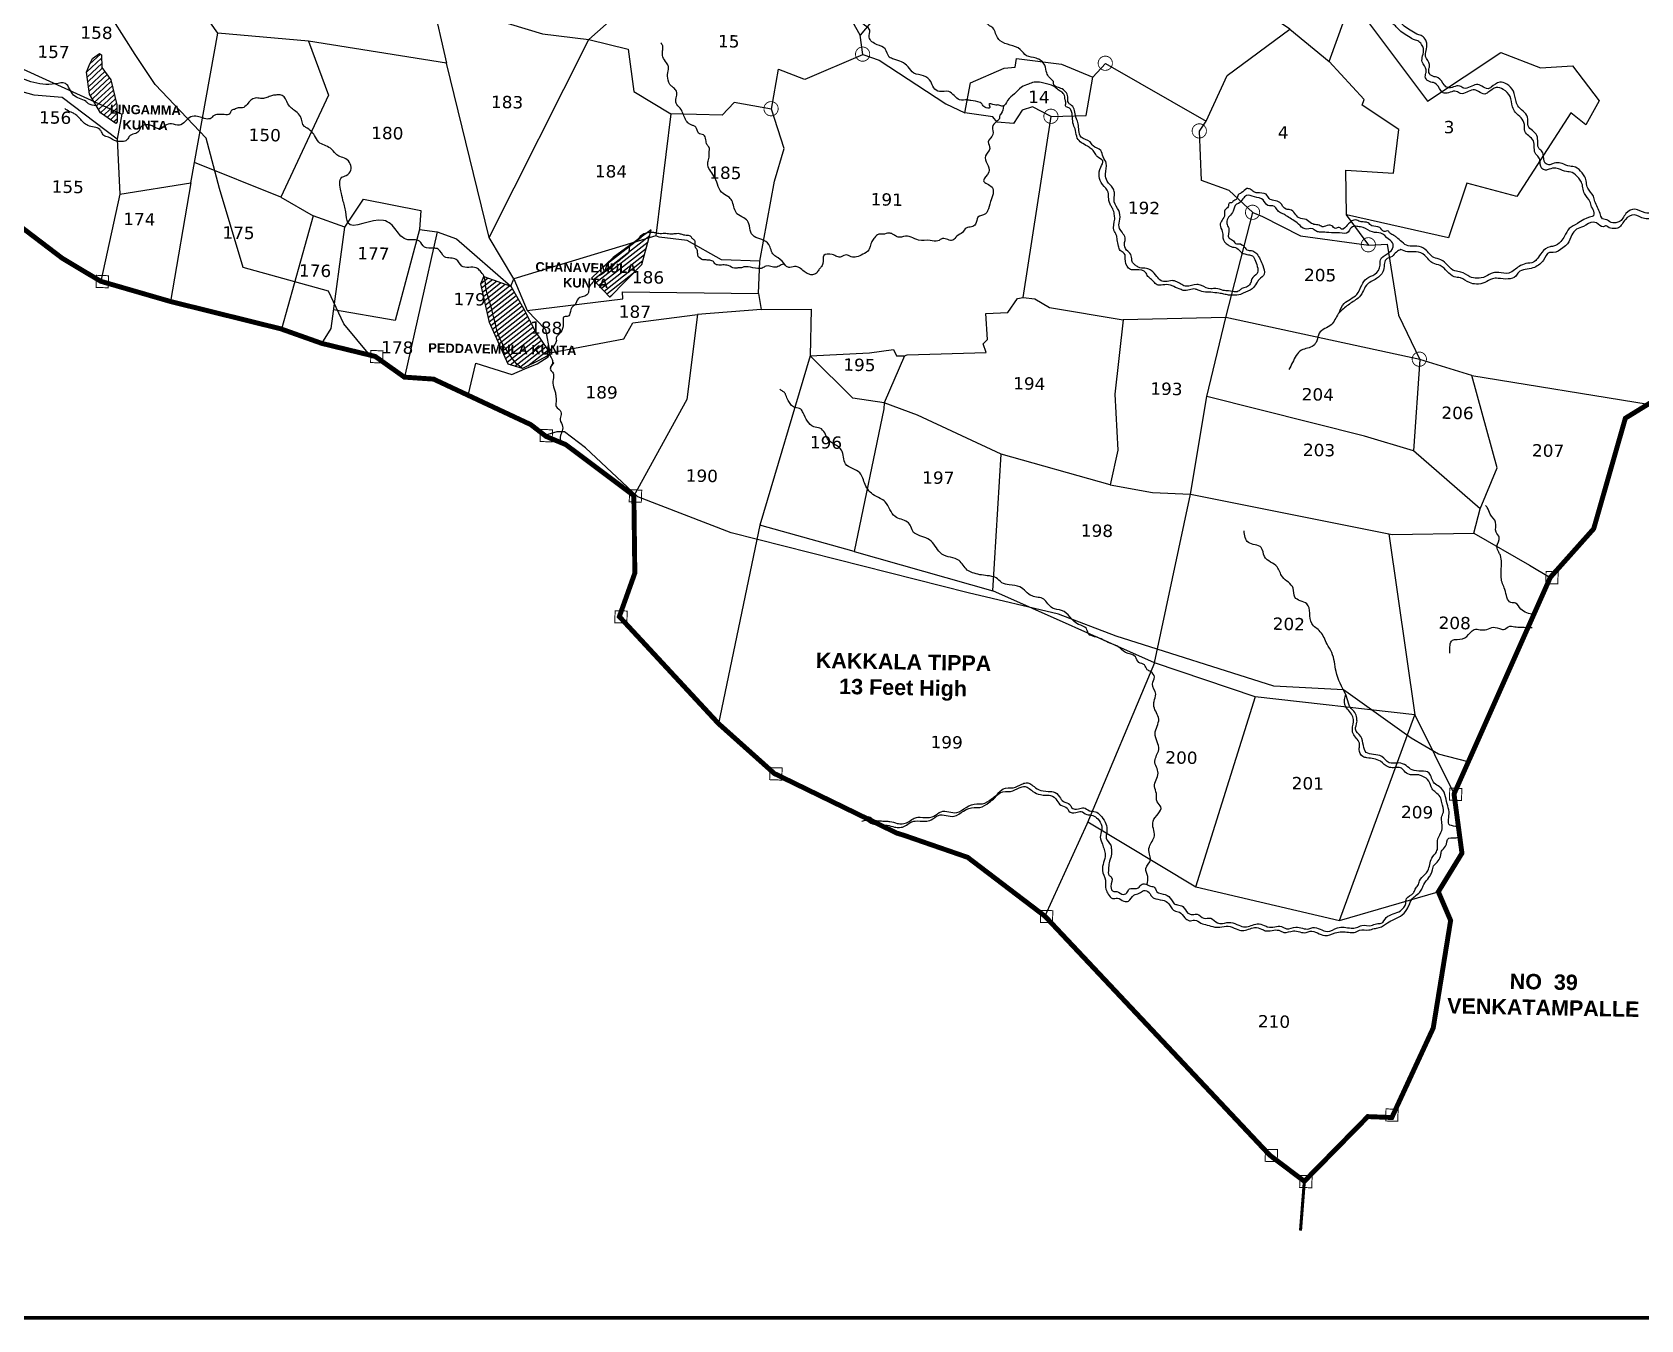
# Model space of a CAD drawing. Header units: inches. Extents: x 749153 to 755384, y 1653601 to 1659848.
# Drawn here: x 751403 to 754017, y 1653601 to 1655694 of the extents above; entities that cross this region are included whole.
import ezdxf
from ezdxf.enums import TextEntityAlignment as Align

# ---------------------------------------------------------------- set-up
doc = ezdxf.new("R2010")
doc.units = ezdxf.units.IN
doc.header["$MEASUREMENT"] = 0
doc.linetypes.add('ACAD_ISO02W100', pattern=[15, 12, -3])
for name, color, linetype in [('PLOT', 7, 'Continuous'), ('PLOT NO', 7, 'Continuous'), ('ROADS', 6, 'Continuous'), ('TANKS-STREAM', 4, 'Continuous'), ('VILLAGE BOUNDRY', 5, 'Continuous'), ('VILLAGE STONES', 240, 'Continuous')]:
    doc.layers.add(name, color=color, linetype=linetype)
doc.styles.get("Standard").update_dxf_attribs({"font": 'verdana_0.ttf'})
pattern_1 = [(38.1187724, (-30784.0716, 14231.618), (-3.920576606, 4.996724246), [])]

msp = doc.modelspace()

# ---------------------------------------------------------------- hatches: boundary and pattern name
at = {"layer": 'TANKS-STREAM'}
h = msp.add_hatch(dxfattribs=at)
h.set_pattern_fill('ANSI31', color=256, scale=50.809873, angle=-1.8744, style=0)
h.set_pattern_definition([(43.1255684, (-53783.332, 25333.055), (-4.341700699, 4.63549449), [])])
edge = h.paths.add_edge_path()
edge.add_line((751538.4, 1655545.5), (751513.4, 1655562.6))
edge.add_line((751513.4, 1655562.6), (751495.5, 1655592.7))
edge.add_line((751495.5, 1655592.7), (751491.1, 1655628.6))
edge.add_line((751491.1, 1655628.6), (751496.1, 1655642))
edge.add_line((751496.1, 1655642), (751500.7, 1655651.1))
edge.add_line((751500.7, 1655651.1), (751508.1, 1655656.2))
edge.add_line((751508.1, 1655656.2), (751512.1, 1655659))
edge.add_line((751512.1, 1655659), (751515.4, 1655657))
edge.add_line((751515.4, 1655657), (751515.7, 1655636.2))
edge.add_line((751515.7, 1655636.2), (751530.6, 1655616.4))
edge.add_line((751530.6, 1655616.4), (751540.4, 1655575.6))
edge.add_line((751540.4, 1655575.6), (751540.5, 1655548.1))
edge.add_line((751540.5, 1655548.1), (751538.6, 1655545.3))
h = msp.add_hatch(dxfattribs=at)
h.set_pattern_fill('ANSI31', color=256, scale=50.809873, angle=353.1188, style=0)
h.set_pattern_definition(pattern_1)
edge = h.paths.add_edge_path()
edge.add_line((752311.6, 1655294.3), (752341.3, 1655263.2))
edge.add_line((752341.3, 1655263.2), (752393.5, 1655316))
edge.add_line((752393.5, 1655316), (752408.9, 1655372.5))
edge.add_line((752408.9, 1655372.5), (752347.1, 1655327.7))
edge.add_line((752347.1, 1655327.7), (752311.9, 1655294))
h.paths.add_polyline_path([(752217.5, 1655324), (752388, 1655320.8), (752387.1, 1655272.8), (752216.6, 1655276)], flags=9)
h = msp.add_hatch(dxfattribs=at)
h.set_pattern_fill('ANSI31', color=256, scale=50.809873, angle=353.1188, style=0)
h.set_pattern_definition(pattern_1)
h.paths.add_polyline_path([(752225.8, 1655160.2), (752199.6, 1655147.1), (752176.3, 1655154.2), (752145.7, 1655221.8), (752131.6, 1655284.5), (752136.8, 1655296.9), (752180.3, 1655280.8), (752201.4, 1655244.5), (752220.4, 1655206.5), (752240, 1655178.2), (752239.9, 1655167.9)])
h.paths.add_polyline_path([(752043.5, 1655192.2), (752290.4, 1655187.6), (752289.9, 1655164.8), (752043.1, 1655169.4)], flags=9)
at = {"layer": 'VILLAGE STONES'}
h = msp.add_hatch(color=256, dxfattribs=at)
edge = h.paths.add_edge_path(flags=16)
edge.add_arc((752752.3, 1655658), 11, -6.8812, 353.1188)
edge = h.paths.add_edge_path()
edge.add_arc((752752.3, 1655658), 12.3, -6.8812, 353.1188)
h = msp.add_hatch(color=256, dxfattribs=at)
edge = h.paths.add_edge_path(flags=16)
edge.add_arc((753146.7, 1655643.2), 11, -6.8812, 353.1188)
edge = h.paths.add_edge_path()
edge.add_arc((753146.7, 1655643.2), 12.3, -6.8812, 353.1188)
h = msp.add_hatch(color=256, dxfattribs=at)
edge = h.paths.add_edge_path(flags=16)
edge.add_arc((752603.5, 1655569.3), 11, -6.8812, 353.1188)
edge = h.paths.add_edge_path()
edge.add_arc((752603.5, 1655569.3), 12.3, -6.8812, 353.1188)
h = msp.add_hatch(color=256, dxfattribs=at)
edge = h.paths.add_edge_path(flags=16)
edge.add_arc((753058.4, 1655557), 11, -6.8812, 353.1188)
edge = h.paths.add_edge_path()
edge.add_arc((753058.4, 1655557), 12.3, -6.8812, 353.1188)
h = msp.add_hatch(color=256, dxfattribs=at)
edge = h.paths.add_edge_path(flags=16)
edge.add_arc((753299.5, 1655533.2), 11, -6.8812, 353.1188)
edge = h.paths.add_edge_path()
edge.add_arc((753299.5, 1655533.2), 12.3, -6.8812, 353.1188)
h = msp.add_hatch(color=256, dxfattribs=at)
edge = h.paths.add_edge_path(flags=16)
edge.add_arc((753386, 1655401), 11, -6.8812, 353.1188)
edge = h.paths.add_edge_path()
edge.add_arc((753386, 1655401), 12.3, -6.8812, 353.1188)
h = msp.add_hatch(color=256, dxfattribs=at)
edge = h.paths.add_edge_path(flags=16)
edge.add_arc((753574.2, 1655348.2), 11, -6.8812, 353.1188)
edge = h.paths.add_edge_path()
edge.add_arc((753574.2, 1655348.2), 12.3, -6.8812, 353.1188)
h = msp.add_hatch(color=256, dxfattribs=at)
edge = h.paths.add_edge_path(flags=16)
edge.add_arc((753657.1, 1655162.3), 11, -6.8812, 353.1188)
edge = h.paths.add_edge_path()
edge.add_arc((753657.1, 1655162.3), 12.3, -6.8812, 353.1188)

# ---------------------------------------------------------------- linework, layer by layer
at = {"layer": 'PLOT', "color": 5, "const_width": 6}
msp.add_lwpolyline([(749155.9, 1659307.4), (755381.1, 1659307.4), (755381.1, 1653604.3), (749155.9, 1653604.3)], close=True, dxfattribs=at)
at = {"layer": 'PLOT'}
for points in [[(752736.1, 1655759.9), (752768.2, 1655712.5), (752748.1, 1655688.7), (752715, 1655749.2), (752625.5, 1655829.9), (752524, 1655882.1)], [(752752.9, 1655657.5), (752779.3, 1655648), (752887.4, 1655577.2), (752918.3, 1655562.6), (752927.8, 1655611.1), (752982.6, 1655635.2), (753000.4, 1655636.9), (753002.2, 1655650.9), (753075.3, 1655641.8), (753126.7, 1655620.7), (753147.3, 1655642.7), (753310.4, 1655549), (753345, 1655623.4), (753446.5, 1655698.5), (753230.3, 1655845.1), (753160.9, 1655860.3), (753080, 1655852.1), (753000.8, 1655879), (752981.5, 1655882.9), (752881.7, 1655831.3), (752862.1, 1655798.6), (752827.1, 1655815.8)], [(751660.6, 1655449), (751704.2, 1655692.2), (751674.2, 1655734.8), (751648.9, 1655743.7), (751647, 1655754.9), (751599.9, 1655779.1), (751602.2, 1655816.8), (751531, 1655830.4), (751523.8, 1655822.5), (751502.8, 1655829.5), (751504.8, 1655834.7), (751481.7, 1655845.2), (751470.5, 1655816.6), (751493, 1655791.2), (751502.8, 1655829.5)], [(752424.2, 1655783.9), (752372.4, 1655751.2), (752354.7, 1655723.3), (752307.1, 1655681.8)], [(753446.5, 1655698.5), (753510.7, 1655646), (753547, 1655747), (753670.4, 1655581.7), (753789.7, 1655660.9), (753854.1, 1655635.5), (753906.1, 1655639), (753949.5, 1655582.2), (753927.9, 1655543), (753903.2, 1655562.4), (753815.8, 1655426.8), (753734.2, 1655448.2), (753704.7, 1655359.5), (753538.5, 1655396.6), (753537.9, 1655469.3), (753614.9, 1655464.5), (753623.9, 1655535.3), (753564.4, 1655575.2), (753567.4, 1655584.1), (753510.7, 1655646)], [(752052.6, 1655745.3), (752075.8, 1655643.2), (751851.9, 1655679.2), (751704.2, 1655692.2)], [(752052.6, 1655745.3), (752232.1, 1655691.1), (752307.1, 1655681.8), (752371, 1655666.2), (752380.3, 1655597.3), (752440.5, 1655560.8), (752416.3, 1655362.7), (752185.3, 1655292.8), (752207.1, 1655241.6), (752236.7, 1655210.6), (752244.1, 1655172.4), (752364.2, 1655195.1), (752378.6, 1655221.6), (752484.1, 1655235.1), (752466.8, 1655096.7), (752380.5, 1654940.5)], [(751851.9, 1655679.2), (751884.2, 1655591.3), (751807, 1655425.4), (751666.5, 1655481.9)], [(752145.6, 1655360.2), (752307.1, 1655681.8)], [(752604.1, 1655568.8), (752615.7, 1655633.5), (752656, 1655617.7), (752659, 1655617.4), (752752.9, 1655657.5), (752748.1, 1655688.7)], [(752185.3, 1655292.8), (752145.6, 1655360.2), (752075.8, 1655643.2)], [(751309, 1655547.8), (751388, 1655633.5), (751548.3, 1655560.3), (751540.5, 1655520), (751451.2, 1655587.6), (751406, 1655591.1), (751362.8, 1655603.5)], [(753059, 1655556.5), (753115.6, 1655558.5), (753126.7, 1655620.7)], [(752585.1, 1655321.6), (752608.9, 1655451.5), (752624.6, 1655504.6), (752604.1, 1655568.8), (752543.8, 1655579.5), (752524, 1655558.9), (752440.5, 1655560.8)], [(752820.4, 1655167.8), (752824.5, 1655169.5), (752953.3, 1655173.1), (752948.1, 1655187.2), (752955.2, 1655194.1), (752952.5, 1655236.4), (752988.5, 1655238.3), (753003.9, 1655260.7), (753013.2, 1655262.3), (753059, 1655556.5), (753028.5, 1655572.5), (753011.8, 1655567), (752997.6, 1655545.3), (752971.1, 1655547.2), (752964.2, 1655556.2), (752918.3, 1655562.6)], [(753342.7, 1655230), (753386.6, 1655400.5), (753347.9, 1655436.3), (753303.1, 1655452.6), (753300.1, 1655532.7), (753310.4, 1655549)], [(751540.5, 1655520), (751545.2, 1655430.3), (751514, 1655288.9)], [(751545.2, 1655430.3), (751660.6, 1655449), (751627.5, 1655256)], [(751807, 1655425.4), (751859.3, 1655395), (751807.9, 1655211.2)], [(751910.9, 1655376.9), (751941.2, 1655422.4), (752034.4, 1655403.7), (752031.9, 1655373.2), (751992.6, 1655225.4), (751892.6, 1655242.3)], [(751873.5, 1655187.9), (751888.5, 1655212.1), (751910.9, 1655376.9), (751859.3, 1655395)], [(753386.6, 1655400.5), (753402.3, 1655394), (753464, 1655362.6), (753574.8, 1655347.7), (753538.5, 1655396.6)], [(752031.9, 1655373.2), (752060.9, 1655369.5), (752007.5, 1655133.1)], [(752060.9, 1655369.5), (752092.5, 1655357.7), (752180.3, 1655280.8), (752185.3, 1655292.8)], [(752583.3, 1655268.9), (752585.1, 1655321.6), (752523.1, 1655323.6), (752467.1, 1655355.3), (752421.5, 1655360.4), (752416.3, 1655362.7)], [(753574.8, 1655347.7), (753605, 1655349), (753623.1, 1655233.6), (753657.7, 1655161.8), (753342.7, 1655230)], [(752207.1, 1655241.6), (752362.4, 1655260.1), (752361.8, 1655271.6), (752583.3, 1655268.9), (752587.6, 1655243.2), (752484.1, 1655235.1)], [(753013.2, 1655262.3), (753032, 1655260.1), (753056.2, 1655246.2), (753175.5, 1655226.4), (753162, 1655105.4), (753167.3, 1655014.2), (753154.7, 1654958.1), (752977.6, 1655007.8)], [(752587.6, 1655243.2), (752668.6, 1655243.8), (752666.9, 1655167.8), (752585.3, 1654892.4), (752517.8, 1654570.4)], [(753154.7, 1654958.1), (753223.3, 1654945.6), (753285.3, 1654942.8), (753311.5, 1655101.4), (753342.7, 1655230), (753175.5, 1655226.4)], [(752111.3, 1655103.5), (752123.5, 1655155.8), (752182.3, 1655137.5), (752203.4, 1655146.4), (752223.4, 1655154.7), (752241.3, 1655166), (752244.1, 1655172.4)], [(752666.9, 1655167.8), (752763.6, 1655172.6), (752802.4, 1655178.2), (752807.2, 1655168), (752820.4, 1655167.8), (752787.5, 1655091.3), (752736.5, 1655098.7), (752666.9, 1655167.8)], [(753657.7, 1655161.8), (753647.5, 1655013.6), (753567.8, 1655037.2), (753311.5, 1655101.4)], [(753756, 1654919.1), (753783.7, 1654986), (753742.3, 1655135.9), (753657.7, 1655161.8)], [(753742.3, 1655135.9), (754029.3, 1655089.4)], [(752787.5, 1655091.3), (752786.7, 1655081.4), (752738.3, 1654849.7), (752585.3, 1654892.4)], [(752738.3, 1654849.7), (752963.8, 1654785.6), (752977.6, 1655007.8), (752841.4, 1655071.2), (752787.5, 1655091.3)], [(753285.3, 1654942.8), (753612.9, 1654877.4), (753745.5, 1654879.4), (753756, 1654919.1), (753647.5, 1655013.6)], [(753226.9, 1654668.8), (753285.3, 1654942.8)], [(753607.7, 1654878.5), (753649.6, 1654584.1), (753390.1, 1654613.4), (753226.9, 1654668.8), (752963.8, 1654785.6)], [(753745.5, 1654879.4), (753836.2, 1654827.6), (753870, 1654807.7)], [(753226.9, 1654668.8), (753116.8, 1654406.7), (753048.7, 1654257.1)], [(753118.1, 1654410.4), (753293.7, 1654304.6), (753391.1, 1654614)], [(753293.7, 1654304.6), (753527.6, 1654249.9), (753649.6, 1654584.1)], [(753649.6, 1654584.1), (753713.5, 1654455.7)], [(753527.6, 1654249.9), (753688, 1654296.8)]]:
    msp.add_lwpolyline(points, dxfattribs=at)
at = {"layer": 'ROADS'}
for points in [[(751951.3, 1655169), (751909.1, 1655219.9), (751884.2, 1655272.8), (751745.5, 1655311.3), (751706.8, 1655439.7), (751685.2, 1655521.5), (751602.7, 1655608.4), (751569.9, 1655657.3), (751534.2, 1655713.5)], [(753736.7, 1654507.9), (753688.1, 1654520.2), (753643.7, 1654546.4), (753533.7, 1654624.9), (753420.5, 1654630.9), (753164.3, 1654712), (753070.4, 1654747.8), (752923.9, 1654782.5), (752538.4, 1654880.2), (752386.8, 1654938.7), (752302, 1655018.5), (752267.8, 1655044.4), (752255.4, 1655044.5), (752235.5, 1655038.5)]]:
    msp.add_lwpolyline(points, dxfattribs=at)
at = {"layer": 'TANKS-STREAM'}
for points in [[(751538.4, 1655545.5), (751513.4, 1655562.6), (751495.5, 1655592.7), (751491.1, 1655628.6), (751496.1, 1655642), (751500.7, 1655651.1), (751508.1, 1655656.2), (751512.1, 1655659), (751512.1, 1655659), (751515.4, 1655657), (751515.7, 1655636.2), (751530.6, 1655616.4), (751540.4, 1655575.6), (751540.5, 1655548.1), (751538.6, 1655545.3)], [(752311.6, 1655294.3), (752341.3, 1655263.2), (752393.5, 1655316), (752408.9, 1655372.5), (752347.1, 1655327.7), (752311.9, 1655294)], [(752225.8, 1655160.2), (752199.6, 1655147.1), (752176.3, 1655154.2), (752145.7, 1655221.8), (752131.6, 1655284.5), (752136.8, 1655296.9), (752180.3, 1655280.8), (752201.4, 1655244.5), (752220.4, 1655206.5), (752240, 1655178.2), (752239.9, 1655167.9), (752225.8, 1655160.2)]]:
    msp.add_lwpolyline(points, dxfattribs=at)
for points in [[(753526.9, 1655237.6), (753534.8, 1655252.7), (753555.5, 1655267.5), (753563.5, 1655282.7), (753571.7, 1655293.6), (753585, 1655300.4), (753593.2, 1655314.8), (753594, 1655323.9), (753605.1, 1655333.5), (753612.7, 1655340.3), (753614.6, 1655349), (753607.1, 1655357.4), (753594.3, 1655367.1), (753581.2, 1655369), (753566.1, 1655376.2), (753557.1, 1655377.8), (753550.3, 1655378), (753543.6, 1655372.1), (753541.6, 1655368.5), (753527.5, 1655367.6), (753509.9, 1655367.9), (753506.5, 1655368.3), (753494.9, 1655368.7), (753488.9, 1655370.7), (753484, 1655374), (753471.4, 1655373.9), (753460.8, 1655381.9), (753451.3, 1655388.8), (753442.8, 1655394.1), (753438.7, 1655396.8), (753431.4, 1655400.2), (753425.8, 1655405.2), (753421.5, 1655410.6), (753410.9, 1655412), (753403.3, 1655421), (753389, 1655426.2), (753376.4, 1655428.2), (753370.4, 1655422.8), (753363.1, 1655415.4), (753359.8, 1655414), (753354.7, 1655402.8), (753344.2, 1655386.8), (753345.5, 1655379.2), (753347.7, 1655373.6), (753347.3, 1655359.4), (753353.5, 1655355.9), (753358.6, 1655350.2), (753364.3, 1655350), (753372.3, 1655345), (753378.7, 1655339.3), (753386.4, 1655338.3), (753392.8, 1655333.3), (753402.5, 1655314.5), (753405.2, 1655300.7), (753396.6, 1655291.7), (753392.5, 1655285.6), (753385.3, 1655276.8), (753371, 1655269.3), (753366.6, 1655267.4), (753354.6, 1655266.2), (753347, 1655266.4), (753339.6, 1655268.1), (753331.5, 1655269.4), (753318.3, 1655271), (753309.4, 1655271.3), (753297.9, 1655274.3), (753293.2, 1655276.1), (753273.5, 1655274.1), (753269.8, 1655275.4), (753258.1, 1655280.2), (753252.8, 1655282.7), (753240, 1655282.9), (753235.1, 1655282.6), (753232.7, 1655282.7), (753226.6, 1655286.8), (753220.2, 1655293.1), (753215, 1655298.2), (753213.1, 1655302.2), (753196.2, 1655307.7), (753187.6, 1655308.2), (753179.4, 1655321.7), (753177.5, 1655334.1), (753170.8, 1655339.1), (753168.2, 1655346.2), (753166.2, 1655356.2), (753164.6, 1655364.3), (753160.7, 1655371.7), (753162, 1655389.9), (753161.4, 1655398), (753158.8, 1655406.6), (753155.8, 1655411.6), (753152.3, 1655423.1), (753151.4, 1655433.5), (753142.1, 1655446.2), (753139.2, 1655474.4), (753142.6, 1655484.6), (753133.7, 1655491.4), (753129.3, 1655498.4), (753123.8, 1655504.2), (753117.7, 1655508.3), (753101.2, 1655521.6), (753098.4, 1655534), (753094.9, 1655543.4), (753090.6, 1655567.4), (753087.2, 1655570.9), (753082.5, 1655572.8), (753082.5, 1655578.6), (753081.6, 1655584), (753079.4, 1655592.8), (753077.4, 1655595.5), (753071.8, 1655598.8), (753066, 1655603.6), (753051.4, 1655609.7), (753042.6, 1655611.8), (753031, 1655612.2), (753021.8, 1655609.4), (753010.7, 1655604.3), (752998.9, 1655593.5), (752987.9, 1655582.5), (752980.3, 1655573.4), (752973.7, 1655575.2), (752966.6, 1655575.4), (752957.6, 1655576.7), (752959, 1655571.2), (752950.7, 1655571.8), (752946.4, 1655576.6), (752943.1, 1655579.3), (752928.4, 1655582.4), (752922.4, 1655583.5), (752910, 1655583.7), (752892.2, 1655597.3), (752877.4, 1655597.3), (752867.9, 1655603.3), (752863.3, 1655613.3), (752851.4, 1655622.8), (752835.7, 1655627.2), (752826.2, 1655637.6), (752803.1, 1655649.9), (752795.7, 1655653.2), (752788.9, 1655666.4), (752776.1, 1655673.3), (752763.1, 1655685.6), (752763.9, 1655696.8), (752751.8, 1655708.1), (752741, 1655728.5), (752734.4, 1655732.8), (752728.5, 1655745.1), (752719.6, 1655753.9), (752712.9, 1655760.1), (752707.3, 1655765.5), (752703.1, 1655779.7), (752699.2, 1655784.6), (752681.1, 1655794.9), (752674.4, 1655802.4), (752669.1, 1655811), (752656.5, 1655819.7), (752641.2, 1655827.8), (752633, 1655831.5), (752625.7, 1655841.4), (752614.1, 1655847.7), (752602.2, 1655850.6), (752593.6, 1655853.6), (752592.2, 1655855.5), (752581.3, 1655866.4), (752571.5, 1655868.4), (752560.3, 1655871.7), (752556.1, 1655882.2), (752550, 1655886.1), (752536.3, 1655894.4), (752524.8, 1655918.3), (752523.3, 1655922), (752507.7, 1655933.1), (752500.7, 1655942.1), (752495.1, 1655947.6), (752487.7, 1655966.4), (752476.7, 1655977.4), (752472.3, 1655989.3), (752467.3, 1655998.4), (752463.3, 1656018.7), (752463.5, 1656035.2), (752462.5, 1656050.3), (752459.1, 1656060), (752444.8, 1656066.5), (752441, 1656076.6), (752409.4, 1656100), (752394.3, 1656105.7), (752379.3, 1656115.1), (752365.5, 1656124.9), (752354.4, 1656127), (752340.8, 1656141.6), (752333.7, 1656158.9), (752331.4, 1656160.7), (752285.1, 1656184), (752281.7, 1656188.8), (752275.5, 1656196.6), (752272.2, 1656204.4), (752266.1, 1656214), (752261, 1656221.2), (752254.3, 1656251.4), (752249.7, 1656271.9), (752222.8, 1656298), (752169, 1656290.3), (752152.4, 1656287.9), (752148.9, 1656287.5), (752133.1, 1656289.1), (752123.7, 1656289.5), (752116.6, 1656290.3), (752108.1, 1656300), (752105.2, 1656301.2), (752100.7, 1656307.8), (752093.3, 1656315.1), (752081.1, 1656319.1), (752060.5, 1656319.7), (752047, 1656319), (752035, 1656313.5), (752027.1, 1656303.8), (752022.1, 1656295.7), (752018.9, 1656288.8), (752007.9, 1656275), (751992.2, 1656263.8), (751984.5, 1656261.7), (751966.4, 1656264.6), (751963, 1656269.4), (751944.5, 1656298.3), (751943.6, 1656307.7), (751916, 1656338.8), (751899.7, 1656344.6), (751893.4, 1656350.7), (751893.1, 1656359), (751889.4, 1656372.6), (751883.7, 1656393.4), (751879.2, 1656400.6), (751873.2, 1656416.6), (751870.5, 1656422), (751877, 1656441.2), (751875.6, 1656451.8), (751873.2, 1656469.5), (751882.3, 1656477.5), (751885.7, 1656492.1), (751879.3, 1656512.8), (751888.2, 1656538.3), (751884.8, 1656542.7), (751876.1, 1656549.4), (751873, 1656553.9), (751865, 1656557.6), (751846.7, 1656557.6), (751838.3, 1656559.4), (751830.7, 1656570.4), (751819.5, 1656585.8), (751809.7, 1656597.4), (751804.3, 1656602.2), (751781.3, 1656616.9), (751768, 1656629.1), (751764.2, 1656637.7), (751759.7, 1656641.9), (751749, 1656650.7), (751742.2, 1656658.1), (751732.7, 1656666.5), (751673.6, 1656692.3), (751660.6, 1656702.9), (751635.8, 1656711.1), (751630.2, 1656711.3), (751620.1, 1656715.8), (751613.9, 1656722.5), (751608.5, 1656727.7), (751602.6, 1656736.6), (751594.1, 1656740.5), (751590.7, 1656749.3), (751569.2, 1656759), (751563.3, 1656767.9), (751543.9, 1656777.9), (751532.1, 1656782.8), (751527, 1656790), (751510.6, 1656794.9), (751503.3, 1656806.6), (751501.3, 1656822.8), (751499.1, 1656830.5), (751495.4, 1656843.6), (751491, 1656859.4), (751474.7, 1656865.4), (751458.6, 1656878.3), (751449.7, 1656882.7), (751427.1, 1656896.6), (751408.1, 1656906.7), (751398.2, 1656918.5), (751383.2, 1656923.1), (751376.3, 1656926.6)], [(751506.7, 1655573.9), (751494.3, 1655577.5), (751490.1, 1655581), (751469.8, 1655591.3), (751456.5, 1655610.3), (751440.2, 1655609.7), (751400.4, 1655613.2), (751370, 1655631.9), (751362.8, 1655645.6), (751349.8, 1655659.4), (751335, 1655679.6), (751329.4, 1655697.9), (751322.5, 1655712.8), (751324.8, 1655718.4), (751316.3, 1655734.2), (751314.2, 1655755.4), (751306.4, 1655776.5), (751308.8, 1655796.8), (751295.1, 1655816.2), (751290.2, 1655828.7), (751271.9, 1655841.2), (751252.9, 1655844.7), (751242.9, 1655853.5), (751232, 1655866)], [(753062.4, 1655613.3), (753051.5, 1655627.5), (753048.3, 1655639.8), (753034.3, 1655651.4), (753018.7, 1655655.5), (753008.6, 1655665.5), (752975.9, 1655679.6), (752968.4, 1655691.4), (752964, 1655700.8), (752957, 1655705.4), (752951.1, 1655713.8), (752945.4, 1655724.4), (752940.6, 1655732.1), (752929.4, 1655752.9), (752926.4, 1655760.8), (752927.3, 1655767.5), (752926.9, 1655775.8), (752922.5, 1655783.9), (752924, 1655796.4), (752915.9, 1655806.6), (752916.5, 1655807.1), (752907, 1655816)], [(753940.7, 1655395.7), (753941.3, 1655400.2), (753937.1, 1655410), (753934.4, 1655418.4), (753925.5, 1655431.4), (753920.5, 1655450.1), (753916.1, 1655456.4), (753905.3, 1655465.7), (753896.1, 1655467.2), (753883.5, 1655471.5), (753879.1, 1655472.6), (753868.1, 1655471), (753862, 1655469.5), (753856.4, 1655472.3), (753852.7, 1655487), (753851, 1655490.8), (753846.5, 1655495.2), (753842.6, 1655517.2), (753828.5, 1655532.7), (753827.8, 1655543.8), (753822.6, 1655554.7), (753813.2, 1655563.2), (753808.7, 1655572.3), (753804.5, 1655589.4), (753793.5, 1655600.5), (753782.2, 1655604), (753768.4, 1655595.4), (753763.4, 1655593.1), (753753.2, 1655597.4), (753744.6, 1655599.9), (753724.1, 1655594), (753717.2, 1655597.5), (753697.6, 1655594.7), (753692.2, 1655598.9), (753682.2, 1655611), (753673.5, 1655613.3), (753667.1, 1655619.6), (753667.7, 1655627), (753668.3, 1655632.4), (753661.7, 1655645.4), (753662.4, 1655655), (753663.7, 1655666.9), (753660.9, 1655673.8), (753654.5, 1655679.6), (753647.5, 1655681.9), (753636.7, 1655688.4), (753626.9, 1655694.7), (753620.5, 1655701.3), (753615.5, 1655706.2), (753601.7, 1655713.5), (753599.2, 1655716.1), (753594.3, 1655725), (753586.6, 1655732.9), (753576.5, 1655737.3), (753567.9, 1655750.4), (753561.1, 1655762.6), (753555.3, 1655767.1), (753538.6, 1655774), (753536, 1655776.3), (753532.4, 1655782.3), (753527.9, 1655787.2), (753521.2, 1655790.9), (753512.1, 1655794.3), (753500.8, 1655802.6)], [(753950.8, 1655399.2), (753946.8, 1655408.9), (753942.6, 1655418.7), (753940, 1655427.1), (753931, 1655440.1), (753926.1, 1655458.8), (753921.6, 1655465.1), (753910.8, 1655474.4), (753901.7, 1655475.9), (753889, 1655480.2), (753884.6, 1655481.3), (753873.7, 1655479.7), (753867.5, 1655478.2), (753861.9, 1655481), (753858.2, 1655495.7), (753856.6, 1655499.5), (753852, 1655503.9), (753848.2, 1655525.9), (753834, 1655541.4), (753833.3, 1655552.5), (753828.1, 1655563.4), (753818.7, 1655571.9), (753814.3, 1655581), (753810, 1655598), (753799.1, 1655609.2), (753787.7, 1655612.7), (753773.9, 1655604.1), (753768.9, 1655601.8), (753758.7, 1655606.1), (753750.2, 1655608.6), (753729.6, 1655602.7), (753722.8, 1655606.2), (753703.2, 1655603.4), (753697.8, 1655607.6), (753687.7, 1655619.7), (753679, 1655622), (753672.6, 1655628.3), (753673.2, 1655635.7), (753673.8, 1655641.1), (753667.2, 1655654.1), (753668, 1655663.7), (753669.3, 1655675.6), (753666.5, 1655682.5), (753660, 1655688.3), (753653.1, 1655690.6), (753642.2, 1655697.1), (753632.5, 1655703.4), (753626, 1655710), (753621.1, 1655714.9), (753607.3, 1655722.1), (753604.8, 1655724.7), (753599.9, 1655733.7), (753592.1, 1655741.6), (753582, 1655746), (753573.4, 1655759.1), (753566.6, 1655771.2), (753560.8, 1655775.8), (753544.1, 1655782.7), (753541.5, 1655785), (753537.9, 1655791), (753533.5, 1655795.9), (753526.3, 1655797.4), (753519.1, 1655804.3), (753520.5, 1655810)], [(752626.7, 1655314.7), (752614.9, 1655326.9), (752607.8, 1655331.7), (752599.9, 1655348.5), (752588.7, 1655356.6), (752575.8, 1655361.7), (752569.6, 1655371.9), (752566.4, 1655385.1), (752559.2, 1655392), (752548.1, 1655398.6), (752540.6, 1655417.9), (752535.7, 1655425), (752525.4, 1655431.5), (752512.1, 1655457.1), (752500.8, 1655477.9), (752501.1, 1655484), (752502.5, 1655488.3), (752502.9, 1655497), (752502.5, 1655507.1), (752499.2, 1655511.1), (752497.7, 1655518.9), (752493.5, 1655526.6), (752485.7, 1655529.5), (752481.1, 1655539.4), (752477.1, 1655541.8), (752472.4, 1655543.7), (752468.4, 1655546.6), (752463.7, 1655553.4), (752455.6, 1655570.2), (752449, 1655578.2), (752450.2, 1655595.9), (752446.4, 1655602.1), (752441.5, 1655606.2), (752435.5, 1655619.1), (752436.3, 1655630.6), (752437, 1655635.1), (752435.7, 1655640.5), (752433.8, 1655643.9), (752427.7, 1655653.4), (752427.2, 1655663.1), (752427.4, 1655671.3), (752424.6, 1655676.2)], [(752199.6, 1655147.1), (752189.7, 1655155), (752178.7, 1655169.9), (752165.3, 1655190.4), (752151, 1655237.9), (752139.6, 1655282), (752136.5, 1655297.6), (752130.7, 1655305.6), (752124.4, 1655310.5), (752100.9, 1655313.5), (752091.8, 1655324.4), (752073, 1655328.6), (752062.4, 1655341.1), (752054.9, 1655342.8), (752040.5, 1655344.5), (752031.9, 1655354.3), (752012.9, 1655356.4), (752001.9, 1655362.4), (751994.2, 1655372.2), (751973.6, 1655387.9), (751915.6, 1655383.9), (751912.5, 1655401.6), (751907.6, 1655421), (751904.5, 1655435.7), (751906, 1655457.8), (751913, 1655460.9), (751920.5, 1655469.2), (751912.6, 1655487.9), (751902.7, 1655491.6), (751896.4, 1655495.8), (751887.2, 1655505.1), (751868.4, 1655515.2), (751861.5, 1655526), (751858.9, 1655529.4), (751849.7, 1655537.6), (751845.1, 1655540.5), (751838.6, 1655556.7), (751830.9, 1655564.8), (751818.3, 1655577.1), (751809.1, 1655591), (751801.9, 1655591.7), (751795, 1655591.2), (751788, 1655589.1), (751780.1, 1655586.3), (751773.9, 1655585.9), (751765, 1655586.7), (751751.9, 1655576.2), (751744.5, 1655570.7), (751737.3, 1655570.8), (751731.2, 1655568.2), (751726.1, 1655566.1), (751723.9, 1655561), (751714.5, 1655559.8), (751705.3, 1655559.9), (751696.3, 1655557.1), (751693.6, 1655554.2), (751684.6, 1655552.9), (751675.7, 1655555.7), (751671.4, 1655556.6), (751660.2, 1655555.9), (751642, 1655542.6), (751629, 1655544.7), (751618.8, 1655542), (751611.1, 1655536.4), (751597.5, 1655541.3), (751590.9, 1655543.1), (751579.5, 1655540), (751577, 1655534.9), (751570.9, 1655529), (751561.9, 1655525.9), (751558.2, 1655520.5), (751553.3, 1655516.4), (751548.9, 1655515.8), (751539.9, 1655516.5), (751526.5, 1655522.8), (751518.8, 1655525.8), (751515.3, 1655531.6), (751512.4, 1655535.5), (751493.1, 1655541.9), (751486.1, 1655546.8), (751473.6, 1655559.6), (751468.3, 1655562.6), (751459.3, 1655566.7), (751455.9, 1655569.5)], [(753628.7, 1655352.9), (753620, 1655360.5), (753615.6, 1655363.5), (753609.5, 1655366.9), (753606.8, 1655370.4), (753599.7, 1655369.7), (753592.9, 1655376.2), (753579.9, 1655379.1), (753573.9, 1655383.7), (753567.9, 1655385.2), (753560.8, 1655385.9), (753553.9, 1655388.7), (753542, 1655382), (753534, 1655374.3), (753532.2, 1655373.5), (753526.8, 1655376.2), (753520.9, 1655374.9), (753514.7, 1655379.1), (753504.7, 1655378.6), (753500.8, 1655377.3), (753494.4, 1655379.9), (753485.9, 1655381.4), (753482, 1655382.9), (753473.3, 1655389.2), (753461.6, 1655392), (753454.8, 1655399.1), (753447.3, 1655405.1), (753440.9, 1655405.8), (753430.4, 1655416.8), (753420.7, 1655420.1), (753413.3, 1655423.2), (753408.1, 1655430.2), (753393.4, 1655432.6), (753388.1, 1655434.4), (753382.6, 1655438.4), (753377, 1655439.4), (753367.8, 1655432.4), (753362.9, 1655429.4), (753360.6, 1655423), (753354.1, 1655418.5), (753352.9, 1655416.9), (753348.3, 1655416), (753346.6, 1655409.9), (753341.1, 1655404.3), (753340.7, 1655397.2), (753336.5, 1655388.4), (753333.4, 1655380.3), (753336.9, 1655369.6), (753337.6, 1655365.6), (753337.6, 1655359.5), (753346.4, 1655347.9), (753351.1, 1655345.2), (753360.7, 1655342.8), (753368.2, 1655335.7), (753379.6, 1655332.1), (753385.8, 1655330.2), (753390.6, 1655321.6), (753394.5, 1655310.2), (753393.4, 1655301.3), (753384.8, 1655292.9), (753384, 1655289.4), (753381.1, 1655283.2), (753374.2, 1655278.8), (753370, 1655277.7), (753365.5, 1655274.4), (753359.4, 1655271.6), (753347.2, 1655273.3), (753338.3, 1655274), (753326.5, 1655277.2), (753318.4, 1655276.5), (753303.2, 1655282.1), (753295.7, 1655283.9), (753278.2, 1655280.8), (753271.1, 1655283.4), (753263, 1655288), (753255.3, 1655289.9), (753244.8, 1655288.3), (753237.6, 1655289.8), (753230.4, 1655296.8), (753221.3, 1655306.4), (753213.5, 1655309.8), (753202.9, 1655310.7), (753197.5, 1655313.7), (753192.9, 1655317), (753190, 1655322.8), (753188.1, 1655332.5), (753181.4, 1655339.6), (753177.9, 1655350.4), (753179.1, 1655357), (753176, 1655365.7), (753169, 1655377.5), (753170.6, 1655389.9), (753168.5, 1655403.9), (753161.4, 1655417.8), (753161.6, 1655432.9), (753159.2, 1655440.3), (753149.9, 1655451.4), (753146.9, 1655462.9), (753148.4, 1655480.9), (753143.1, 1655491.2), (753139.3, 1655501.3), (753127, 1655508.9), (753121.9, 1655515.6), (753107.6, 1655523.1), (753103.8, 1655534.1), (753102.7, 1655544.7), (753099.9, 1655553.1), (753097, 1655563.8), (753093.8, 1655572.7), (753086.8, 1655579.2), (753085.6, 1655588.6), (753082.3, 1655596.9), (753074.4, 1655602.4), (753066.5, 1655605.4), (753063.8, 1655607.2), (753062.4, 1655613.3)], [(752981.1, 1655573.5), (752977.5, 1655561.5), (752975.3, 1655558.6), (752974.9, 1655553.9), (752970.1, 1655548.5), (752963.3, 1655539.3), (752964.2, 1655527.6), (752956.5, 1655515.3), (752959.1, 1655504.9), (752952, 1655492.5), (752957.5, 1655466.4), (752948.9, 1655452.3), (752962.6, 1655441.8), (752960, 1655418.3), (752955.4, 1655403.3), (752951.9, 1655398.6), (752939.6, 1655393), (752936, 1655381.7), (752929.3, 1655377.4), (752920.6, 1655375.4), (752914.7, 1655368.4), (752905.6, 1655362.4), (752898.7, 1655355.5), (752882, 1655358.3), (752874.7, 1655354.5), (752862, 1655355.4), (752843.3, 1655355.6), (752831, 1655360.8), (752819, 1655361.8), (752811.9, 1655360.3), (752805.7, 1655362.6), (752800.8, 1655365.7), (752795.5, 1655367.2), (752785.2, 1655365.2), (752778.6, 1655365.4), (752771.6, 1655359.6), (752767.4, 1655353.7), (752764.5, 1655345.5), (752762.5, 1655339.8), (752752.8, 1655332.8), (752742.4, 1655328.5), (752733.5, 1655328.5), (752725.9, 1655331.9), (752717.7, 1655328.7), (752710.6, 1655329), (752707, 1655330.8), (752702.6, 1655332.2), (752689.1, 1655330.7), (752687.7, 1655317.9), (752684.6, 1655311.7), (752680.9, 1655307.4), (752677.2, 1655302.2), (752670.9, 1655299.6), (752665.3, 1655300.2), (752659.1, 1655303.5), (752651.2, 1655309.7), (752644.2, 1655312.7), (752634.1, 1655311.4), (752628.4, 1655313.1), (752624.8, 1655316.2), (752618.2, 1655314.5), (752611.3, 1655311.7), (752595, 1655313.4), (752589.1, 1655310.3), (752582.1, 1655309.7), (752566.2, 1655312.2), (752559.3, 1655312.2), (752555.3, 1655310.9), (752549.6, 1655310.5), (752544.2, 1655310.1), (752533.7, 1655314.5), (752525.3, 1655315.4), (752516.3, 1655315.5), (752513.1, 1655316.5), (752509.9, 1655320.8), (752504, 1655323), (752498, 1655323.5), (752490.8, 1655324.5), (752484.4, 1655331.7), (752483.8, 1655338.6), (752482.6, 1655340.8), (752480.5, 1655344.2), (752480.2, 1655349.4), (752480, 1655354.1), (752476.2, 1655357.8), (752473.5, 1655361.2), (752467.9, 1655363.5), (752463.4, 1655363.6), (752457.5, 1655365.2), (752454.6, 1655366), (752445.4, 1655365.8), (752438.8, 1655365.5), (752430.7, 1655366.6), (752425.6, 1655366.2), (752416.8, 1655367.2), (752411.5, 1655368.1), (752400.9, 1655367.1), (752393.2, 1655364), (752380.5, 1655351.8), (752376.1, 1655350.5), (752372.8, 1655341.2), (752371.8, 1655335.3), (752366.8, 1655330.8), (752356.4, 1655322.1), (752350.1, 1655317.7), (752346.6, 1655313.4), (752332.6, 1655303.5), (752326.2, 1655298.8), (752320.7, 1655296.2), (752316.7, 1655291.9), (752313.3, 1655286.8), (752307.5, 1655278.8), (752306.6, 1655270.9), (752304.1, 1655266.9), (752289.9, 1655260.2), (752284.7, 1655250.8), (752281.7, 1655248.5), (752276.6, 1655236.5), (752275, 1655232.7), (752271.9, 1655231.8), (752266.4, 1655230.3), (752265.7, 1655223.4), (752264.2, 1655210.6), (752260.2, 1655204.3), (752257.2, 1655201.1), (752254.5, 1655196.8), (752254.6, 1655192.4), (752252.4, 1655186.9), (752248.1, 1655181.1), (752243.5, 1655175.8), (752247.6, 1655161.6), (752248.1, 1655155.5), (752244.6, 1655148.7), (752250.4, 1655156.6), (752244.5, 1655146.3), (752248.5, 1655141.1), (752250, 1655134.9), (752248.8, 1655123.4), (752252, 1655110.9), (752253.6, 1655103.9), (752254, 1655092.9), (752254.4, 1655085.3), (752262, 1655076.7), (752262.2, 1655072.3), (752260.9, 1655064), (752264.7, 1655052.9), (752263.1, 1655043.3), (752261.4, 1655038.5), (752261.3, 1655027)], [(754281.2, 1655429.9), (754271.8, 1655432.5), (754262.5, 1655438.3), (754255.5, 1655438.7), (754245.8, 1655445), (754238.4, 1655444.5), (754223, 1655452.4), (754216.3, 1655456.1), (754210.5, 1655456.1), (754201.6, 1655462.6), (754189.3, 1655461.6), (754174.2, 1655451.4), (754169.2, 1655433.8), (754158.5, 1655413.3), (754146.7, 1655409), (754141.5, 1655398.1), (754139.4, 1655393.3), (754132.5, 1655388.3), (754126.1, 1655388.3), (754116.8, 1655377.2), (754110.9, 1655371.7), (754106.8, 1655371.2), (754103.2, 1655368.6), (754098, 1655368.2), (754087.5, 1655369.2), (754074.9, 1655374.6), (754067.1, 1655375.3), (754059.1, 1655373.8), (754045.7, 1655388.6), (754023, 1655390.7), (754006.4, 1655396.7), (753992, 1655389.4), (753980.6, 1655375.9), (753973.3, 1655374.6), (753963.3, 1655377.4), (753960.7, 1655379.1), (753956.1, 1655377.6), (753944.9, 1655383.7), (753940.3, 1655385), (753923.7, 1655378.1), (753912.7, 1655373.4), (753905.2, 1655364.2), (753898, 1655349.7), (753890.5, 1655343.2), (753874.7, 1655335.4), (753868.6, 1655335.5), (753859.1, 1655323.3), (753850.9, 1655315.2), (753841.6, 1655310.5), (753829.4, 1655308.2), (753818.2, 1655303.4), (753814, 1655297.4), (753801.4, 1655292.6), (753785.1, 1655293.6), (753775.9, 1655293.1), (753763.7, 1655286.9), (753749.8, 1655284.3), (753738.5, 1655286.8), (753723.9, 1655294.4), (753713.9, 1655296.2), (753691.2, 1655314.4), (753679.5, 1655318.1), (753665.9, 1655331), (753652, 1655336.8), (753638, 1655336.8), (753627.2, 1655340.6)], [(753627.2, 1655340.6), (753619.8, 1655336.3), (753612.9, 1655329.4), (753603, 1655324.5), (753600.1, 1655315.9), (753597.8, 1655304), (753587.7, 1655293.3), (753571, 1655282.5), (753565, 1655271.1), (753557.6, 1655261.4), (753549.4, 1655255.9), (753533.9, 1655244.2), (753525.4, 1655235.8), (753513.7, 1655218.1), (753503.4, 1655211.9), (753494.5, 1655204.4), (753490.4, 1655191.9), (753484.8, 1655184.1), (753465.6, 1655176.8), (753451, 1655157), (753445.1, 1655145.3)], [(753214.4, 1654308.6), (753215.6, 1654321.7), (753212.8, 1654334.6), (753220.2, 1654348.9), (753218.4, 1654358.1), (753218.3, 1654369.8), (753226.5, 1654387.7), (753224.3, 1654411.5), (753237, 1654434.7), (753231, 1654442.9), (753229.8, 1654456.6), (753226.6, 1654467.7), (753232.5, 1654489.6), (753227.3, 1654509.3), (753233.6, 1654527.9), (753227.7, 1654553.8), (753233.6, 1654577.5), (753225.7, 1654598), (753225.9, 1654606.2), (753228.6, 1654618), (753223.3, 1654634.3), (753226.5, 1654645.9), (753220.8, 1654654.4), (753215, 1654657.7), (753210.4, 1654665.4), (753201.3, 1654669.5), (753195.6, 1654678.6), (753179.8, 1654685.6), (753167.7, 1654695), (753157.3, 1654699.7), (753145.7, 1654704.8), (753133.4, 1654710.3), (753119.2, 1654716.6), (753116.1, 1654724.5), (753103, 1654731.4), (753075.8, 1654754.1), (753060.7, 1654757.8), (753046.6, 1654772.4), (753027.6, 1654777.5), (753007.9, 1654792.2), (752990.6, 1654795.5), (752978.8, 1654799.1), (752969.1, 1654807), (752954.9, 1654810.4), (752930.8, 1654815.3), (752922.4, 1654819.7), (752909.1, 1654835), (752881.3, 1654845.5), (752863.7, 1654866.6), (752838.7, 1654878.3), (752835.2, 1654880.7), (752830.9, 1654890.3), (752825, 1654897.7), (752805, 1654906.6), (752789, 1654930.5), (752771.5, 1654941), (752756.4, 1654958.6), (752747.8, 1654977.4), (752724.6, 1654992.1), (752717.8, 1655014.6), (752695.3, 1655032.8), (752690.7, 1655042.4), (752682.8, 1655050.2), (752672.8, 1655052.4), (752662.6, 1655061.6), (752655.5, 1655075.3), (752652.1, 1655080.9), (752642, 1655083.9), (752635.6, 1655088.7), (752631.3, 1655095.3), (752627.6, 1655103.6), (752625.4, 1655108.2), (752621.5, 1655110.6), (752617.8, 1655113.5)], [(753843.1, 1654747.2), (753822.2, 1654756.2), (753813.4, 1654765.7), (753806.1, 1654767), (753796.2, 1654788), (753792.3, 1654797.3), (753790.1, 1654818.8), (753788.8, 1654843.3), (753786.2, 1654848.6), (753783.2, 1654857.8), (753787, 1654872.9), (753782, 1654881.1), (753781.1, 1654897.3), (753772.4, 1654910.3), (753767.5, 1654921.4), (753764.4, 1654924.6)], [(753537.4, 1654617.6), (753521.9, 1654654.7), (753514.8, 1654685.6), (753507.2, 1654699.3), (753496.1, 1654719.5), (753482.2, 1654733), (753474.1, 1654764.6), (753454.6, 1654775.6), (753452, 1654790), (753434.6, 1654808.6), (753426.1, 1654824.6), (753405.5, 1654841.5), (753400.1, 1654856.1), (753379.2, 1654864.4), (753372.2, 1654883.6)], [(753706.9, 1654684.6), (753711.1, 1654705.5), (753727.4, 1654707.8), (753740.1, 1654717.9), (753746.2, 1654723), (753756.1, 1654722.7), (753767, 1654723), (753777.3, 1654726.6), (753790.6, 1654723.3), (753794.1, 1654722.9), (753801.6, 1654727.5), (753812.2, 1654727.5), (753821.7, 1654726.9), (753833.8, 1654726.3), (753840.6, 1654726.3)], [(752755.4, 1654417.7), (752762.6, 1654418.8), (752769.9, 1654414.1), (752780.4, 1654412.2), (752789.8, 1654411.4), (752796.6, 1654411.1), (752808.6, 1654408), (752816.7, 1654407.3), (752825.8, 1654409.8), (752834.4, 1654415.6), (752842, 1654417.8), (752858.4, 1654417.4), (752867.8, 1654419.7), (752879.9, 1654427), (752905.3, 1654425.6), (752920.7, 1654434), (752937.9, 1654439.7), (752947.3, 1654439.8), (752961.8, 1654447.9), (752971.6, 1654455.5), (752980.9, 1654464.3), (752996.9, 1654466), (753011.1, 1654471.7), (753017.9, 1654473.8), (753023.9, 1654472.8), (753030.9, 1654467.8), (753042.1, 1654461.6), (753057.8, 1654459.7), (753062, 1654459.4), (753072.5, 1654451.2), (753078.6, 1654443.6), (753089, 1654438.9), (753092, 1654433.7), (753103.3, 1654431.7), (753111.6, 1654433.3), (753120.9, 1654428.6), (753130.6, 1654426.9), (753138.6, 1654421.2), (753146.4, 1654409.9), (753149.4, 1654398.5), (753148.6, 1654390.2), (753148.1, 1654384.2), (753155.5, 1654372.5), (753156.6, 1654365.9), (753156.3, 1654355.3), (753152.9, 1654344), (753152, 1654333.8), (753153.2, 1654323.3), (753156.9, 1654320.2), (753155.6, 1654305.4), (753160.6, 1654297.3), (753165.3, 1654297.1), (753176.2, 1654292.4), (753182.8, 1654296.5), (753184.6, 1654300.2), (753193.4, 1654302.2), (753200.4, 1654303.1), (753206.4, 1654309.3), (753214.6, 1654308.5), (753222.4, 1654305.4), (753225.6, 1654304.8), (753230.6, 1654297), (753244.3, 1654292.3), (753254.2, 1654283.8), (753258.9, 1654277.4), (753263.9, 1654275.6), (753272.8, 1654272.7), (753281.1, 1654262.3), (753288.5, 1654260), (753296.3, 1654260.4), (753306.7, 1654253.9), (753318.2, 1654253.9), (753329.1, 1654246.3), (753337, 1654245.5), (753350.8, 1654247.1), (753363.9, 1654242.4), (753373.8, 1654239.7), (753393.7, 1654244.6), (753405.1, 1654242.2), (753411, 1654239.6), (753433.1, 1654240.2), (753441.2, 1654236.8), (753456.6, 1654239.2), (753477.6, 1654236.6), (753483.9, 1654238.7), (753507.5, 1654232.3), (753524.2, 1654238.3), (753546.2, 1654237.9), (753555, 1654238.6), (753563.9, 1654242.2), (753579.1, 1654241.9), (753587.6, 1654245), (753595.3, 1654245.6), (753603.3, 1654254.8), (753614.8, 1654260.8), (753626.4, 1654266.1), (753635, 1654278), (753636, 1654285.7), (753647.5, 1654294.9), (753650.4, 1654301.2), (753654.8, 1654307), (753657.6, 1654314.6), (753666.3, 1654325), (753670.9, 1654330.9), (753677.3, 1654351.5), (753685, 1654361.8), (753686.9, 1654370.1), (753687.3, 1654382.8), (753693.6, 1654396.4), (753693.9, 1654408.5), (753693.2, 1654417.4), (753696.2, 1654426), (753693.6, 1654441.7), (753691, 1654451), (753683.7, 1654458.2), (753678, 1654464.3), (753672.7, 1654476.4), (753661.9, 1654484.8), (753656.2, 1654486.7), (753648.5, 1654486.6), (753640.9, 1654487.6), (753632.4, 1654493.2), (753628.2, 1654497.5), (753619.9, 1654498.9), (753614.9, 1654498.5), (753606.6, 1654499.6), (753594.1, 1654508.9), (753583.2, 1654513), (753572, 1654514.5), (753565.5, 1654516.4), (753559.4, 1654528), (753560.1, 1654535.8), (753556.2, 1654544.6), (753550.4, 1654552), (753548.3, 1654561.2), (753550.2, 1654576.6), (753546.7, 1654585.6), (753540.3, 1654593.7), (753536, 1654601.3), (753537.4, 1654617.6)], [(753680.3, 1654339), (753692, 1654356.6), (753693.1, 1654362.6), (753699.6, 1654370.7), (753705, 1654383.8), (753720.2, 1654385.3), (753719.3, 1654401.1), (753706.7, 1654405.3), (753705.6, 1654426.8), (753702.2, 1654439.6), (753698.7, 1654454.9), (753689.9, 1654467.5), (753681.4, 1654473.1), (753673, 1654489.8), (753645.6, 1654494.8), (753635.7, 1654502), (753623.5, 1654506.1), (753607.9, 1654506.6), (753596.2, 1654516.6), (753570.9, 1654523.2), (753561.8, 1654549), (753553.4, 1654561.1), (753555.8, 1654572.6), (753555.3, 1654578.9), (753552.2, 1654588.4), (753544.7, 1654596.7), (753542, 1654603.5), (753537.4, 1654617.6)], [(753141.3, 1654397.4), (753138.6, 1654385.6), (753142, 1654374.2), (753144.8, 1654365.7), (753146.5, 1654357.1), (753142, 1654331.6), (753146.8, 1654315.6), (753147.8, 1654300.9), (753151.6, 1654292.8), (753158.6, 1654285.9), (753166.4, 1654286.6), (753177.1, 1654281.4), (753184.2, 1654281.8), (753193.2, 1654291.2), (753201.9, 1654294.6), (753209.2, 1654298.7), (753217.8, 1654295.7), (753221, 1654290.9)]]:
    msp.add_spline(points, degree=3, dxfattribs=at)
for points, knots in [([(754284.2, 1655443.4), (754279.8, 1655445.4), (754273.2, 1655448.3), (754263.1, 1655446.5), (754257.2, 1655453.8), (754248.4, 1655454.6), (754236.4, 1655454.5), (754229.2, 1655463.9), (754218.8, 1655465.7), (754209.8, 1655464), (754202.4, 1655476.2), (754188.4, 1655466.4), (754173.7, 1655461.9), (754160.3, 1655446.6), (754161.7, 1655426.3), (754146.2, 1655419.6), (754143.3, 1655409.7), (754140.4, 1655401.6), (754134.4, 1655396.6), (754123.7, 1655399.6), (754119.3, 1655388.3), (754113.6, 1655380.4), (754107.4, 1655381.5), (754104.3, 1655377.1), (754097, 1655378.1), (754087.2, 1655377.5), (754078, 1655384.3), (754068, 1655385.5), (754055.4, 1655379.8), (754048.9, 1655405.9), (754024.6, 1655395.6), (754008.3, 1655409.9), (753990.8, 1655399.7), (753985.7, 1655385.2), (753973.2, 1655383.6), (753966.2, 1655384.7), (753961.3, 1655389.7), (753954.6, 1655389.1), (753952.8, 1655391.9), (753950.8, 1655399.2)], [0, 0, 0, 0, 14.366022, 21.272654, 28.0606, 39.601569, 46.565506, 62.996676, 70.401269, 77.626751, 88.656625, 102.72696, 118.091497, 137.55526, 158.263801, 170.2778, 182.346631, 187.567544, 196.142116, 202.548122, 217.057198, 225.114025, 229.230016, 233.653357, 238.924428, 249.418432, 263.181023, 270.952095, 279.096568, 299.092584, 321.931447, 339.568953, 355.640478, 373.285416, 380.668306, 391.074267, 394.208718, 399.004107, 409.225599, 409.225599, 409.225599, 409.225599]), ([(753940.7, 1655395.7), (753940.5, 1655395.6), (753939, 1655394.1), (753925.3, 1655391.4), (753913.5, 1655381.2), (753899.2, 1655376.5), (753894.3, 1655363.1), (753886.7, 1655352.5), (753878.1, 1655345.6), (753865.9, 1655345.1), (753856.1, 1655337.3), (753850.4, 1655326.5), (753842.1, 1655318.1), (753830.2, 1655318.7), (753819.7, 1655313.8), (753811.6, 1655307), (753801, 1655299.6), (753788.5, 1655303.5), (753775.1, 1655303.4), (753765, 1655295.2), (753751.6, 1655292.9), (753737.5, 1655295.8), (753727.4, 1655304.8), (753707.7, 1655304.6), (753699, 1655324.8), (753677.3, 1655326.3), (753669, 1655341.1), (753653.6, 1655347.9), (753639, 1655344), (753632, 1655350.1), (753628.7, 1655352.9)], [414.883916, 414.883916, 414.883916, 414.883916, 416.518804, 434.53177, 446.454743, 461.683047, 476.450558, 487.023228, 501.371815, 506.85841, 523.163335, 535.228116, 544.091037, 556.532077, 568.694724, 577.97217, 588.734433, 605.068788, 614.255124, 627.984275, 642.134687, 653.727313, 670.171065, 680.312794, 709.393966, 721.615964, 740.351863, 755.40683, 769.40371, 781.655479, 781.655479, 781.655479, 781.655479]), ([(752751.1, 1654411.7), (752753.6, 1654412.6), (752759.2, 1654414.4), (752765.7, 1654406.3), (752775.9, 1654406.5), (752784.6, 1654405.2), (752794.3, 1654405.5), (752802.8, 1654401.8), (752812.9, 1654400.9), (752822.3, 1654403.1), (752829, 1654409.9), (752840.6, 1654413), (752851.9, 1654410.4), (752865.4, 1654413.3), (752877.9, 1654426.4), (752899.7, 1654414.6), (752916.1, 1654429.1), (752930.5, 1654434.8), (752945.7, 1654432.4), (752956.4, 1654441.5), (752967.8, 1654448.8), (752976.3, 1654461.5), (752993.1, 1654457.8), (753004.2, 1654464.8), (753013.2, 1654468.3), (753020.8, 1654467.2), (753027.4, 1654460.5), (753038.5, 1654454.2), (753049.6, 1654453.7), (753060.9, 1654453.7), (753068.2, 1654446.6), (753073.3, 1654435.6), (753084.9, 1654435.7), (753087.5, 1654424.9), (753098.4, 1654424.7), (753108.1, 1654429.2), (753116.1, 1654421), (753126.8, 1654422.2), (753135.8, 1654414.5), (753141, 1654407), (753141.2, 1654400.2), (753141.3, 1654397.4)], [0, 0, 0, 0, 7.299504, 16.030733, 26.666095, 36.116135, 42.899861, 55.278821, 63.447545, 72.900527, 83.240263, 91.147453, 107.582919, 117.266892, 131.341454, 156.747234, 174.260154, 192.420767, 201.818458, 218.454024, 230.854542, 243.595625, 259.767597, 274.984863, 282.147249, 288.271229, 296.868702, 309.631039, 325.504524, 329.719107, 343.005507, 352.797852, 364.15861, 370.171951, 381.652618, 390.145929, 400.586252, 410.420182, 420.206868, 433.983737, 438.065534, 438.065534, 438.065534, 438.065534]), ([(753221, 1654290.9), (753222.7, 1654288.4), (753226.3, 1654284.7), (753240.1, 1654284.2), (753249.4, 1654279.7), (753253.4, 1654271.2), (753260, 1654264.4), (753269.2, 1654264.9), (753274.2, 1654256), (753282.9, 1654248.2), (753294.2, 1654252.7), (753301.3, 1654244.9), (753313, 1654243.1), (753322.5, 1654239.2), (753334.9, 1654239.1), (753346.7, 1654243.1), (753358.4, 1654236.6), (753372.9, 1654231.3), (753386.4, 1654240.7), (753399.4, 1654237.4), (753411.2, 1654230.3), (753425.1, 1654238.2), (753438.8, 1654228), (753454.3, 1654237.1), (753468.8, 1654227.5), (753485.2, 1654236.5), (753501.4, 1654220.5), (753521.6, 1654232.7), (753537.4, 1654231.8), (753552, 1654229.6), (753561.2, 1654236.4), (753573.4, 1654233.3), (753583, 1654237.2), (753593.5, 1654237.9), (753606.8, 1654247.5), (753615.4, 1654251.8), (753631.7, 1654259.1), (753637.3, 1654269.2), (753642.8, 1654279), (753643.6, 1654285.6), (753657.2, 1654295), (753661.7, 1654301.2), (753664, 1654310.4), (753672.5, 1654318.6), (753675.4, 1654324.3), (753677.2, 1654328), (753680.3, 1654339)], [628.351463, 628.351463, 628.351463, 628.351463, 635.370012, 649.828164, 662.932847, 670.804719, 676.171247, 685.488257, 698.821175, 706.634264, 714.415303, 726.635408, 738.082656, 751.434173, 759.354482, 773.288157, 787.193551, 797.501898, 818.012701, 829.62796, 836.103811, 858.156566, 866.990139, 882.548216, 903.657808, 910.365261, 934.773997, 952.478504, 974.496106, 983.371172, 992.982464, 1008.165662, 1017.229537, 1024.977779, 1037.149708, 1050.079857, 1062.857115, 1077.530645, 1085.31028, 1099.991237, 1106.935466, 1114.240394, 1122.310865, 1135.891143, 1143.381902, 1145.870893, 1145.870893, 1145.870893, 1145.870893])]:
    msp.add_open_spline(points, degree=3, knots=knots, dxfattribs=at)
at = {"layer": 'VILLAGE BOUNDRY', "linetype": 'ACAD_ISO02W100', "ltscale": 2, "const_width": 8}
msp.add_lwpolyline([(751384.2, 1655377.5), (751451.6, 1655326.2), (751514, 1655288.9), (751627.5, 1655256), (751806.7, 1655211.6), (751873.5, 1655187.9), (751960.1, 1655166.8), (752007.5, 1655133.1), (752055, 1655129.9), (752212.9, 1655056), (752237.8, 1655036.8), (752269.8, 1655023.5), (752380.5, 1654940.5), (752382.1, 1654814.7), (752356.9, 1654744), (752517.8, 1654570.4), (752608.8, 1654489), (752808, 1654392.1), (752818.3, 1654389), (752923, 1654352.8), (753048.7, 1654257.1), (753414, 1653868.8), (753470.2, 1653826.4), (753573.4, 1653931.5), (753612.4, 1653930), (753679.7, 1654075.4), (753708, 1654250.2), (753688, 1654296.8), (753726.4, 1654359.5), (753713.5, 1654455.7), (753870, 1654807.7), (753940.5, 1654886.7), (753992, 1655066.4), (754035.4, 1655093.1)], dxfattribs=at)
at = {"layer": 'VILLAGE BOUNDRY', "const_width": 5}
msp.add_lwpolyline([(753470.2, 1653826.4), (753464, 1653746.3)], dxfattribs=at)
at = {"layer": 'VILLAGE STONES', "const_width": 1.57}
for points in [[(751507.1, 1655298.6), (751526.7, 1655297.9), (751526.1, 1655278.3), (751506.5, 1655278.9)], [(751953.2, 1655176.5), (751972.8, 1655175.8), (751972.2, 1655156.2), (751952.6, 1655156.8)], [(752228.7, 1655048.2), (752248.3, 1655047.5), (752247.7, 1655027.9), (752228, 1655028.5)], [(752373.6, 1654950.1), (752393.3, 1654949.5), (752392.6, 1654929.8), (752373, 1654930.5)], [(753863.1, 1654817.4), (753882.8, 1654816.7), (753882.1, 1654797.1), (753862.5, 1654797.7)], [(752350.1, 1654753.6), (752369.7, 1654753), (752369.1, 1654733.3), (752349.4, 1654734)], [(752601.9, 1654498.6), (752621.5, 1654498), (752620.9, 1654478.3), (752601.2, 1654479)], [(753706.6, 1654465.4), (753726.3, 1654464.7), (753725.6, 1654445.1), (753706, 1654445.7)], [(753041.8, 1654266.7), (753061.5, 1654266.1), (753060.8, 1654246.4), (753041.2, 1654247.1)], [(753603, 1653944), (753622.7, 1653943.4), (753622, 1653923.8), (753602.4, 1653924.4)], [(753407.1, 1653878.4), (753426.8, 1653877.8), (753426.1, 1653858.1), (753406.5, 1653858.8)], [(753463.3, 1653836), (753482.9, 1653835.4), (753482.3, 1653815.8), (753462.6, 1653816.4)]]:
    msp.add_lwpolyline(points, close=True, dxfattribs=at)

# ---------------------------------------------------------------- texts
at = {"layer": 'PLOT NO'}
for s, p in [('158', (751507.2, 1655692.9)), ('157', (751437.3, 1655661.7)), ('15', (752534.8, 1655679)), ('183', (752174.5, 1655580.1)), ('14', (753038.9, 1655588.5)), ('156', (751440, 1655555)), ('150', (751780.6, 1655526.6)), ('180', (751979.8, 1655529.8)), (' 4', (753431.5, 1655531)), (' 3', (753701.1, 1655539.5)), ('184', (752343.4, 1655467.6)), ('185', (752529.2, 1655465.2)), ('155', (751460.4, 1655442.4)), ('191', (752791.5, 1655421.8)), ('192', (753209.6, 1655408.2)), ('174', (751576.8, 1655389.9)), ('175', (751738, 1655367.8)), ('177', (751957.2, 1655334.1)), ('176', (751862.5, 1655306.2)), ('186', (752403.5, 1655295.4)), ('205', (753495.9, 1655299)), ('179', (752113.6, 1655259.8)), ('187', (752382.2, 1655239.5)), ('188', (752238.1, 1655213.4)), ('178', (751996, 1655181.4)), ('195', (752747.1, 1655153.1)), ('189', (752328.1, 1655108.5)), ('194', (753023.2, 1655122.8)), ('193', (753246.1, 1655114.2)), ('204', (753492.1, 1655105)), ('206', (753719.2, 1655075)), ('196', (752692.8, 1655027.1)), ('203', (753494.1, 1655014.7)), ('207', (753866.4, 1655013.8)), ('190', (752491, 1654972.9)), ('197', (752875.3, 1654969.8)), ('198', (753133.2, 1654883.7)), ('202', (753445, 1654732.1)), ('208', (753714.6, 1654733.7)), ('199', (752888.9, 1654539.9)), ('200', (753270.5, 1654514.9)), ('201', (753475.9, 1654473.1)), ('209', (753653.5, 1654426.2)), ('210', (753420.9, 1654086.1))]:
    msp.add_text(s, height=20, rotation=358.9293, dxfattribs=at).set_placement(p, align=Align.MIDDLE_CENTER)
at = {"layer": 'VILLAGE STONES', "attachment_point": 2, "rotation": 358.9293}
for s, insert, char_height, width in [('{\\fArial|b1|i0|c0|p34;LINGAMMA KUNTA}', (751586.7, 1655575.1), 15, 99.336), ('{\\fArial|b1|i0|c0|p34;CHANAVEMULA KUNTA}', (752302.7, 1655318.6), 15, 185.168), ('{\\fArial|b1|i0|c0|p34;PEDDAVEMULA KUNTA}', (752166.9, 1655186.1), 15, 495.805), ('{\\fArial|b1|i0|c0|p34;KAKKALA TIPPA\\P13 Feet High}', (752819.1, 1654683), 25.002, 495.805)]:
    msp.add_mtext(s, dxfattribs=dict(at, insert=insert, char_height=char_height, width=width))
at = {"layer": 'VILLAGE STONES', "insert": (753859.6, 1654163), "char_height": 25.002, "attachment_point": 2, "rotation": 358.9293}
msp.add_mtext('{\\fArial|b1|i0|c0|p34;NO  39 \\PVENKATAMPALLE}', dxfattribs=at)

doc.saveas('drawing.dxf')
